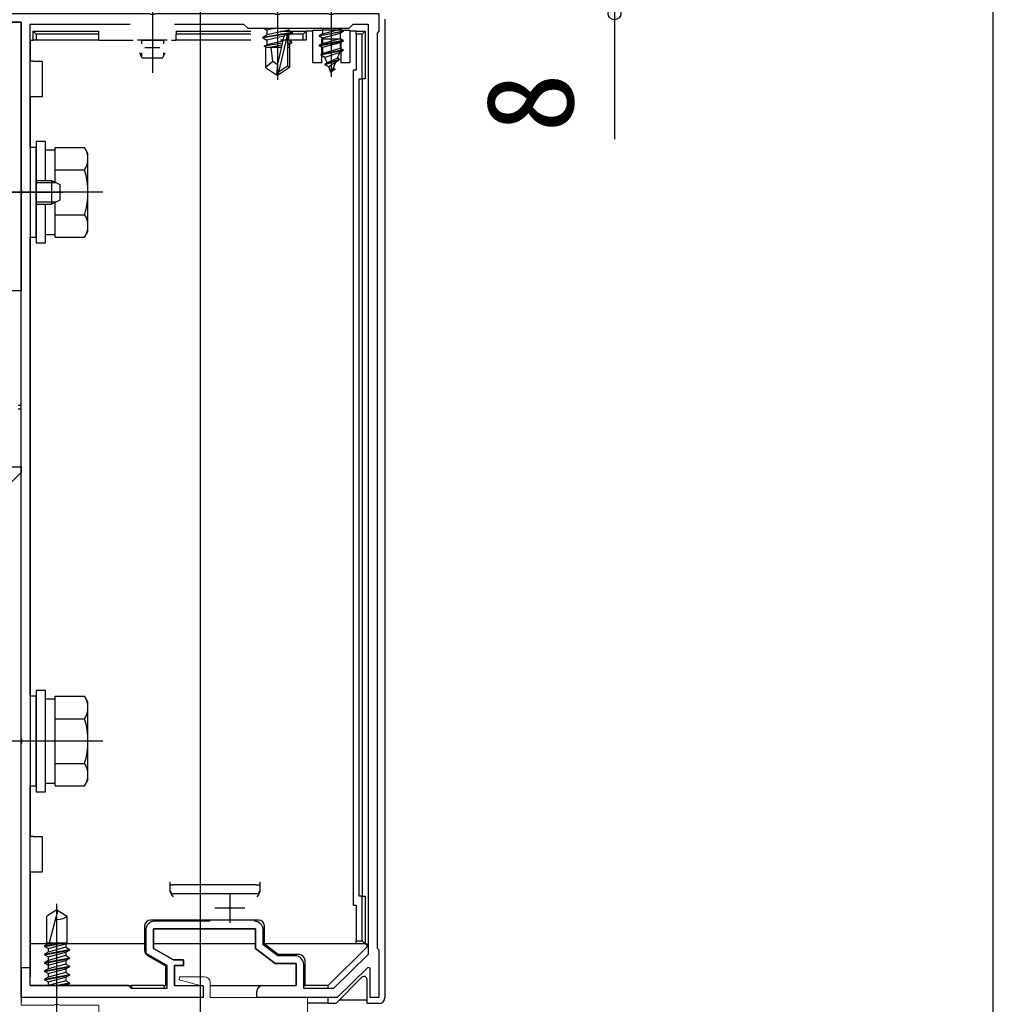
# Model space of a CAD drawing. Units: millimetres, scale not verified. Extents: x -875 to 875, y -1304 to 1296.
# Drawn here: x 711.7 to 875, y -980 to -814.9 of the extents above; entities that cross this region are included whole.
import ezdxf
from ezdxf.enums import TextEntityAlignment as Align

# ---------------------------------------------------------------- set-up
doc = ezdxf.new("R2010")
doc.units = ezdxf.units.MM
doc.header["$LTSCALE"] = 8
doc.layers.add('0-1_TABLE1', color=7, linetype='Continuous', lineweight=18)
for name, color, linetype in [('0-3_YKK_11', 7, 'Continuous'), ('0-4_YKK_12', 2, 'Continuous'), ('0-5_YKK_13', 4, 'Continuous'), ('0-6_YKK_D', 6, 'Continuous'), ('0-7_YKK_ZWAK', 7, 'Continuous')]:
    doc.layers.add(name, color=color, linetype=linetype)
doc.styles.add('ＭＳ ゴシック', font='')
doc.styles.get('ＭＳ ゴシック').set_extended_font_data('MS Gothic')

msp = doc.modelspace()

# ---------------------------------------------------------------- linework, layer by layer
at = {"layer": '0-1_TABLE1'}
for points in [[(742.472, -1021.622), (754.372, -1021.622), (754.372, -1027.422), (764.41, -1027.422), (770.572, -1021.468), (770.572, -1003.822), (732.43, -1003.822), (732.247, -1003.702), (731.697, -1003.702), (731.514, -1003.822), (724.972, -1003.822), (724.972, -980.122), (718.43, -980.122), (718.247, -980.002), (717.697, -980.002), (717.514, -980.122), (711.972, -980.122), (711.972, -978.822), (742.472, -978.822), (742.472, -976.822), (741.972, -976.822), (738.442, -975.842), (738.513, -975.322), (742.672, -975.322)], [(743.672, -976.322), (743.672, -978.822), (759.972, -978.822), (759.972, -986.822), (771.972, -988.822)]]:
    msp.add_lwpolyline(points, dxfattribs=at)
msp.add_arc((742.672, -976.322), 1, 0.00001, 89.99999, dxfattribs=at)
at = {"layer": '0-3_YKK_11'}
for p, q in [((733.972, -815.822), (733.972, -820.822)), ((736.472, -818.322), (731.472, -818.322)), ((746.972, -961.322), (746.972, -966.322)), ((749.472, -963.822), (744.472, -963.822)), ((743.686, -966.022), (734.372, -966.022))]:
    msp.add_line(p, q, dxfattribs=at)
for points in [[(706.972, -818.122), (706.972, -813.822), (733.514, -813.822), (733.697, -813.942), (734.247, -813.942), (734.43, -813.822), (754.514, -813.822), (754.697, -813.942), (755.247, -813.942), (755.43, -813.822), (763.514, -813.822), (763.697, -813.942), (764.247, -813.942), (764.43, -813.822), (771.972, -813.822), (771.972, -816.822), (771.672, -817.122)], [(752.472, -976.822), (758.072, -976.822), (758.072, -973.122), (754.572, -973.122), (751.272, -970.622), (751.272, -967.322), (734.172, -967.322), (734.172, -970.622), (737.497, -972.522), (739.172, -972.522), (739.172, -973.422), (737.672, -973.422), (737.672, -976.822), (742.472, -976.822), (742.472, -978.822), (711.972, -978.822), (711.972, -936.28), (712.092, -936.097), (712.092, -935.547), (711.972, -935.364), (711.972, -844.28), (712.092, -844.097), (712.092, -843.547), (711.972, -843.364), (711.972, -815.322), (708.372, -815.322)], [(710.472, -815.322), (711.972, -815.322), (711.972, -860.322), (710.472, -860.322)], [(732.872, -967.522), (732.872, -971.376), (736.372, -973.376), (736.372, -977.322), (730.472, -977.322), (729.972, -976.822), (713.472, -976.822), (713.472, -943.322), (714.472, -943.322), (714.472, -928.322), (713.472, -928.322), (713.472, -851.322), (714.472, -851.322), (714.472, -836.322), (713.472, -836.322), (713.472, -815.622), (730.248, -815.622)], [(737.696, -815.622), (749.272, -815.622), (749.972, -816.322), (766.972, -816.322), (767.672, -815.622), (770.172, -815.622), (770.172, -971.595), (764.358, -977.322), (759.372, -977.322), (759.372, -973.322)], [(771.672, -817.122), (771.672, -970.522), (771.972, -970.822), (771.972, -978.822), (770.472, -978.822), (770.472, -973.922), (770.104, -973.768), (764.972, -978.822), (751.472, -978.822), (751.472, -977.822)], [(710.472, -889.822), (711.972, -889.822), (711.972, -890.822), (708.972, -893.822)], [(757.872, -971.822), (755.009, -971.822), (752.572, -969.976), (752.572, -967.522)]]:
    msp.add_lwpolyline(points, dxfattribs=at)
for centre, radius, start, end in [((734.372, -967.522), 1.5, 90.00001, 179.99999), ((751.072, -967.522), 1.5, 0.00001, 89.99999), ((757.872, -973.322), 1.5, 0.00001, 89.99999), ((752.472, -977.822), 1, 90.00001, 179.99999)]:
    msp.add_arc(centre, radius, start, end, dxfattribs=at)
at = {"layer": '0-4_YKK_12'}
for p, q in [((741.972, -683.08), (741.972, -1122.213)), ((741.973, -683.08), (741.973, -1122.213)), ((754.973, -803.878), (754.973, -824.951)), ((733.973, -805.822), (733.973, -823.822)), ((763.972, -810.322), (763.972, -824.475)), ((725.672, -843.822), (709.459, -843.822)), ((711.472, -879.522), (711.972, -879.522)), ((711.472, -880.122), (711.972, -880.122)), ((725.672, -935.822), (709.459, -935.822)), ((717.972, -983.922), (717.972, -963.122))]:
    msp.add_line(p, q, dxfattribs=at)
at = {"layer": '0-5_YKK_13'}
for p, q in [((772.972, -814.822), (772.972, -978.824)), ((711.972, -821.822), (711.972, -815.622)), ((713.972, -816.822), (724.972, -816.822)), ((724.972, -817.322), (724.972, -816.822)), ((737.972, -816.822), (750.472, -816.822)), ((737.972, -816.822), (737.972, -817.322)), ((752.501, -817.826), (757.445, -817.002)), ((752.546, -816.322), (753.149, -816.67)), ((754.69, -816.322), (753.149, -816.67)), ((756.798, -816.629), (753.149, -817.452)), ((753.149, -816.67), (753.149, -817.452)), ((755.472, -816.822), (759.772, -816.822)), ((756.798, -816.322), (756.798, -816.629)), ((757.445, -817.002), (756.798, -816.629)), ((757.445, -817.002), (757.445, -817.12)), ((759.772, -816.822), (759.272, -817.322)), ((760.872, -816.822), (759.772, -816.822)), ((761.972, -817.567), (765.972, -816.772)), ((765.972, -816.872), (761.972, -817.667)), ((765.572, -816.622), (762.372, -816.622)), ((762.497, -816.38), (762.497, -817.264)), ((762.497, -817.264), (765.447, -816.469)), ((765.447, -816.322), (765.447, -816.469)), ((765.972, -816.772), (765.447, -816.469)), ((765.572, -816.622), (767.072, -816.622)), ((768.172, -816.822), (767.072, -816.822)), ((768.172, -817.322), (768.172, -816.822)), ((713.472, -818.322), (713.472, -821.822)), ((713.472, -818.322), (713.972, -818.322)), ((724.972, -817.322), (714.472, -817.322)), ((724.972, -818.322), (714.472, -818.322)), ((724.972, -818.322), (724.972, -817.322)), ((724.972, -818.322), (730.772, -818.322)), ((732.068, -818.322), (735.876, -818.322)), ((732.127, -818.244), (732.127, -818.92)), ((735.819, -818.244), (735.819, -818.92)), ((737.172, -818.322), (737.972, -818.322)), ((750.472, -817.322), (737.972, -817.322)), ((757.445, -817.12), (752.501, -817.944)), ((752.501, -817.826), (753.149, -817.452)), ((752.501, -817.826), (752.501, -817.944)), ((752.501, -817.944), (753.149, -818.318)), ((756.038, -817.665), (753.149, -818.318)), ((753.149, -818.318), (753.149, -819.1)), ((755.851, -818.49), (753.149, -819.1)), ((756.044, -817.642), (754.973, -822.35)), ((756.554, -817.52), (755.15, -823.698)), ((759.272, -817.322), (755.472, -817.322)), ((759.272, -818.322), (755.472, -818.322)), ((756.798, -818.276), (756.617, -818.317)), ((757.327, -818.582), (756.621, -818.699)), ((756.798, -817.494), (756.798, -818.276)), ((757.327, -818.582), (756.798, -818.276)), ((757.327, -818.582), (757.327, -818.836)), ((762.497, -817.97), (761.972, -817.667)), ((765.972, -818.362), (761.972, -819.157)), ((761.972, -819.257), (765.972, -818.462)), ((762.372, -822.122), (762.372, -818.122)), ((762.372, -818.122), (765.572, -818.122)), ((765.447, -817.175), (762.497, -817.97)), ((762.497, -817.97), (762.497, -818.854)), ((762.497, -818.854), (765.447, -818.059)), ((765.447, -817.175), (765.447, -818.059)), ((765.972, -818.362), (765.447, -818.059)), ((765.972, -818.462), (765.447, -818.765)), ((765.572, -818.122), (765.572, -822.122)), ((765.972, -818.362), (765.972, -818.462)), ((768.172, -817.322), (768.172, -823.322)), ((769.172, -817.322), (768.172, -817.322)), ((769.172, -824.822), (769.172, -817.322)), ((735.22, -819.622), (732.726, -819.622)), ((755.772, -818.838), (752.737, -819.338)), ((752.737, -819.338), (753.149, -819.1)), ((752.972, -819.449), (752.737, -819.338)), ((752.972, -819.449), (752.972, -822.893)), ((755.614, -819.533), (752.972, -819.533)), ((755.7, -819.152), (753.739, -819.533)), ((757.327, -818.836), (756.621, -818.973)), ((756.974, -819.533), (756.621, -819.533)), ((756.974, -819.04), (756.974, -822.893)), ((762.497, -818.854), (761.972, -819.157)), ((761.972, -819.157), (761.972, -819.257)), ((762.497, -819.56), (761.972, -819.257)), ((765.972, -819.952), (762.222, -820.747)), ((765.972, -820.052), (762.222, -820.847)), ((765.447, -818.765), (762.497, -819.56)), ((762.497, -819.56), (762.497, -820.261)), ((762.607, -820.525), (762.497, -820.261)), ((762.607, -820.525), (765.447, -819.649)), ((765.396, -820.384), (762.903, -821.24)), ((765.005, -821.33), (765.396, -820.384)), ((765.972, -820.052), (765.396, -820.384)), ((765.447, -818.765), (765.447, -819.649)), ((765.972, -819.952), (765.447, -819.649)), ((765.972, -819.952), (765.972, -820.052)), ((711.972, -824.822), (711.972, -821.822)), ((713.972, -821.822), (713.472, -821.822)), ((713.972, -821.822), (715.472, -821.822)), ((715.472, -821.822), (715.472, -824.822)), ((732.273, -821.322), (731.85, -820.422)), ((732.127, -820.422), (732.127, -821.012)), ((735.673, -821.322), (732.273, -821.322)), ((735.673, -821.322), (736.097, -820.422)), ((735.819, -820.422), (735.819, -821.012)), ((754.149, -821.887), (752.972, -822.893)), ((762.607, -820.525), (762.222, -820.747)), ((762.222, -820.747), (762.222, -820.847)), ((762.903, -821.24), (762.222, -820.847)), ((763.273, -822.134), (762.903, -821.24)), ((765.372, -821.542), (762.922, -822.337)), ((765.005, -821.33), (763.273, -822.134)), ((764.719, -822.019), (763.548, -822.798)), ((763.972, -823.822), (764.719, -822.019)), ((765.372, -821.642), (764.719, -822.019)), ((765.372, -821.542), (765.005, -821.33)), ((752.972, -822.893), (754.797, -824.123)), ((754.973, -822.35), (754.797, -824.123)), ((754.973, -822.35), (754.973, -824.123)), ((756.974, -822.893), (755.15, -824.123)), ((756.974, -822.893), (756.621, -822.705)), ((763.273, -822.134), (762.922, -822.337)), ((762.922, -822.337), (762.922, -822.437)), ((763.548, -822.798), (762.922, -822.437)), ((763.972, -823.822), (763.548, -822.798)), ((764.572, -823.132), (764.319, -822.985)), ((767.672, -823.322), (767.672, -963.322)), ((768.172, -823.322), (767.672, -823.322)), ((711.972, -827.822), (711.972, -824.822)), ((715.472, -824.822), (715.472, -827.822)), ((754.797, -824.123), (755.15, -824.123)), ((755.15, -823.698), (755.15, -824.123)), ((768.672, -824.822), (769.172, -824.822)), ((768.672, -961.822), (768.672, -824.822)), ((711.972, -951.822), (711.972, -827.822)), ((713.972, -827.822), (713.472, -827.822)), ((713.472, -827.822), (713.472, -951.822)), ((715.472, -827.822), (713.972, -827.822)), ((717.672, -836.772), (716.072, -836.772)), ((717.672, -836.316), (722.592, -836.316)), ((717.672, -842.122), (717.672, -836.316)), ((723.172, -837.322), (722.592, -836.316)), ((723.172, -850.322), (723.172, -837.322)), ((717.672, -842.122), (717.672, -839.822)), ((717.672, -840.069), (722.592, -840.069)), ((714.472, -841.822), (717.072, -841.822)), ((717.072, -841.822), (717.072, -845.822)), ((717.072, -841.822), (718.472, -842.522)), ((714.472, -842.201), (717.83, -842.201)), ((718.472, -842.522), (718.472, -845.122)), ((706.972, -843.822), (718.935, -843.822)), ((718.472, -845.122), (717.072, -845.822)), ((714.472, -845.443), (717.83, -845.443)), ((714.472, -845.822), (717.072, -845.822)), ((717.672, -847.822), (717.672, -845.522)), ((717.672, -851.327), (717.672, -845.522)), ((717.672, -847.575), (722.592, -847.575)), ((716.072, -850.872), (717.672, -850.872)), ((717.672, -851.327), (722.592, -851.327)), ((723.172, -850.322), (722.592, -851.327)), ((717.672, -928.772), (716.072, -928.772)), ((717.672, -928.316), (722.592, -928.316)), ((717.672, -943.327), (717.672, -928.316)), ((723.172, -929.322), (722.592, -928.316)), ((723.172, -942.322), (723.172, -929.322)), ((717.672, -939.822), (717.672, -931.822)), ((717.672, -932.069), (722.592, -932.069)), ((717.672, -939.575), (722.592, -939.575)), ((723.172, -942.322), (722.592, -943.327)), ((716.072, -942.872), (717.672, -942.872)), ((717.672, -943.327), (722.592, -943.327)), ((711.972, -954.822), (711.972, -951.822)), ((713.972, -951.822), (713.472, -951.822)), ((713.972, -951.822), (715.472, -951.822)), ((715.472, -951.822), (715.472, -954.822)), ((711.972, -957.822), (711.972, -954.822)), ((715.472, -954.822), (715.472, -957.822)), ((713.972, -957.822), (713.472, -957.822)), ((715.472, -957.822), (713.972, -957.822)), ((736.972, -959.922), (736.972, -959.422)), ((751.343, -959.922), (737.343, -959.922)), ((751.343, -959.922), (751.972, -959.922)), ((751.972, -959.422), (751.972, -959.922)), ((751.972, -959.922), (751.972, -960.922)), ((736.972, -961.056), (736.972, -960.922)), ((751.472, -961.422), (737.472, -961.422)), ((751.972, -960.922), (751.972, -961.056)), ((769.172, -961.822), (768.672, -961.822)), ((769.172, -969.322), (769.172, -961.822)), ((767.672, -963.322), (768.172, -963.322)), ((768.172, -963.322), (768.172, -969.322)), ((717.972, -964.122), (716.272, -965.184)), ((716.272, -969.622), (716.272, -965.184)), ((718.068, -964.349), (716.655, -969.622)), ((717.972, -964.122), (719.672, -965.184)), ((719.672, -969.622), (719.672, -965.184)), ((732.672, -966.822), (732.672, -970.912)), ((751.772, -965.822), (733.672, -965.822)), ((752.772, -969.876), (752.772, -966.822)), ((734.172, -967.322), (751.272, -967.322)), ((734.172, -970.622), (734.172, -967.322)), ((751.272, -967.322), (751.272, -970.622)), ((732.672, -969.822), (713.472, -969.822)), ((715.872, -970.251), (719.218, -969.622)), ((715.872, -970.151), (718.686, -969.622)), ((716.497, -969.79), (715.872, -970.151)), ((715.872, -970.151), (715.872, -970.251)), ((716.497, -970.612), (715.872, -970.251)), ((716.272, -969.622), (719.672, -969.622)), ((716.497, -969.622), (716.497, -969.79)), ((717.127, -969.622), (716.497, -969.79)), ((716.497, -970.612), (719.447, -969.822)), ((719.447, -970.4), (716.497, -971.19)), ((719.447, -969.822), (719.672, -969.622)), ((719.447, -969.822), (719.447, -970.4)), ((751.272, -969.822), (734.172, -969.822)), ((768.172, -969.822), (752.772, -969.822)), ((755.076, -971.622), (752.772, -969.876)), ((768.172, -969.322), (769.172, -969.322)), ((769.672, -969.822), (769.972, -969.822)), ((715.872, -971.551), (720.072, -970.761)), ((715.872, -971.651), (720.072, -970.861)), ((716.497, -971.19), (715.872, -971.551)), ((715.872, -971.551), (715.872, -971.651)), ((716.497, -972.012), (715.872, -971.651)), ((715.872, -972.951), (720.072, -972.161)), ((716.497, -970.612), (716.497, -971.19)), ((716.497, -972.012), (719.447, -971.222)), ((719.447, -971.8), (716.497, -972.59)), ((716.497, -972.012), (716.497, -973.99)), ((719.447, -971.222), (720.072, -970.861)), ((719.447, -971.222), (719.447, -971.8)), ((733.176, -971.78), (736.172, -973.492)), ((737.497, -972.522), (734.172, -970.622)), ((751.272, -970.622), (754.572, -973.122)), ((758.572, -971.622), (755.076, -971.622)), ((711.972, -973.822), (711.972, -979.516)), ((713.472, -973.822), (713.472, -975.322)), ((715.872, -973.051), (720.072, -972.261)), ((716.497, -972.59), (715.872, -972.951)), ((715.872, -972.951), (715.872, -973.051)), ((716.497, -973.412), (715.872, -973.051)), ((715.872, -974.351), (720.072, -973.561)), ((715.872, -974.451), (720.072, -973.661)), ((716.497, -973.412), (719.447, -972.622)), ((719.447, -973.2), (716.497, -973.99)), ((719.447, -972.622), (720.072, -972.261)), ((719.447, -972.622), (719.447, -973.2)), ((719.447, -973.2), (720.072, -973.561)), ((719.447, -974.022), (720.072, -973.661)), ((720.072, -973.561), (720.072, -973.661)), ((736.172, -973.492), (736.172, -976.822)), ((739.172, -972.522), (737.497, -972.522)), ((737.672, -973.422), (739.172, -973.422)), ((737.672, -976.822), (737.672, -973.422)), ((739.172, -973.422), (739.172, -972.522)), ((754.572, -973.122), (758.072, -973.122)), ((758.072, -973.122), (758.072, -976.822)), ((759.572, -976.822), (759.572, -972.622)), ((713.472, -976.822), (713.472, -975.322)), ((716.497, -974.812), (715.872, -974.451)), ((715.872, -975.751), (720.072, -974.961)), ((715.872, -975.851), (720.072, -975.061)), ((716.497, -975.39), (715.872, -975.751)), ((716.497, -974.812), (719.447, -974.022)), ((719.447, -974.6), (716.497, -975.39)), ((716.497, -974.812), (716.497, -975.39)), ((716.497, -976.212), (719.447, -975.422)), ((719.447, -974.022), (719.447, -974.6)), ((719.447, -974.6), (720.072, -974.961)), ((719.447, -975.422), (720.072, -975.061)), ((719.447, -975.422), (719.447, -976)), ((720.072, -974.961), (720.072, -975.061)), ((715.872, -975.751), (715.872, -975.851)), ((716.497, -976.212), (715.872, -975.851)), ((719.447, -976), (716.497, -976.79)), ((716.497, -976.212), (716.497, -976.79)), ((717.623, -976.822), (720.072, -976.361)), ((718.155, -976.822), (720.072, -976.461)), ((719.447, -976), (720.072, -976.361)), ((719.447, -976.822), (720.072, -976.461)), ((719.447, -976.822), (719.447, -976.822)), ((720.072, -976.361), (720.072, -976.461)), ((735.972, -976.822), (730.472, -976.822)), ((737.672, -976.822), (742.172, -976.822)), ((743.672, -976.822), (757.972, -976.822)), ((758.072, -976.822), (757.972, -976.822)), ((759.372, -976.822), (759.572, -976.822)), ((763.472, -976.822), (759.572, -976.822)), ((759.972, -979.73), (763.472, -979.73)), ((765.327, -979.21), (769.972, -979.21))]:
    msp.add_line(p, q, dxfattribs=at)
for points in [[(713.972, -818.322), (713.972, -816.822), (714.472, -817.322), (714.472, -818.322)], [(714.472, -927.322), (714.472, -944.322), (716.072, -944.322), (716.072, -927.322)]]:
    msp.add_lwpolyline(points, close=True, dxfattribs=at)
for points in [[(759.772, -816.822), (759.772, -818.322), (759.272, -818.322), (759.272, -817.322)], [(762.372, -822.122), (760.872, -822.122), (760.872, -816.622), (762.372, -816.622)], [(762.713, -816.322), (762.497, -816.38), (762.397, -816.322)], [(765.972, -816.772), (765.972, -816.872), (765.447, -817.175)], [(767.072, -816.622), (767.072, -822.122), (765.572, -822.122)], [(768.172, -816.822), (769.672, -816.822), (769.172, -817.322)], [(769.672, -816.822), (769.672, -824.822), (769.172, -824.822)], [(750.472, -818.322), (737.972, -818.322), (737.972, -817.322)], [(756.621, -817.707), (756.621, -822.705), (755.15, -823.698)], [(757.445, -817.12), (756.798, -817.494), (756.572, -817.545)], [(762.497, -817.264), (761.972, -817.567), (761.972, -817.667)], [(754.973, -822.477), (754.149, -821.887), (753.914, -819.533)], [(757.327, -818.836), (756.798, -819.142), (756.621, -819.181)], [(765.372, -821.542), (765.372, -821.642), (762.922, -822.437)], [(764.572, -823.132), (764.572, -823.232), (764.105, -823.502)], [(769.172, -824.822), (769.172, -961.822), (769.672, -961.822), (769.672, -969.822)], [(714.472, -835.322), (714.472, -852.322), (716.072, -852.322), (716.072, -845.822)], [(716.072, -841.822), (716.072, -835.322), (714.472, -835.322)], [(713.472, -957.822), (713.472, -973.822), (711.972, -973.822), (711.972, -957.822)], [(736.972, -960.922), (736.972, -959.922), (737.343, -959.922)], [(736.972, -961.056), (737.05, -961.386), (737.237, -961.672), (737.472, -961.922)], [(751.972, -961.056), (751.895, -961.386), (751.708, -961.672), (751.472, -961.922)], [(719.447, -970.4), (720.072, -970.761), (720.072, -970.861)], [(763.472, -977.322), (763.472, -976.822), (769.972, -970.322), (769.972, -969.822)], [(769.172, -969.322), (769.672, -969.822), (768.172, -969.822), (768.172, -969.322)], [(719.447, -971.8), (720.072, -972.161), (720.072, -972.261)], [(716.497, -973.99), (715.872, -974.351), (715.872, -974.451)], [(769.119, -975.418), (764.715, -979.822), (763.472, -979.822), (763.472, -978.822)], [(713.472, -976.822), (730.472, -976.822), (730.472, -977.295)], [(735.972, -977.322), (735.972, -976.822), (736.172, -976.822)], [(771.974, -979.822), (769.972, -979.822), (769.972, -975.772)]]:
    msp.add_lwpolyline(points, dxfattribs=at)
for centre, radius, start, end in [((756.329, -817.707), 0.292, 0, 167.19096), ((719.85, -838.193), 3.323, 325.61575, 34.38425), ((710.753, -843.822), 12.419, 342.41205, 17.58795), ((719.85, -849.451), 3.323, 325.61575, 34.38425), ((719.85, -930.193), 3.323, 325.61575, 34.38425), ((710.753, -935.822), 12.419, 342.41205, 17.58795), ((719.85, -941.451), 3.323, 325.61575, 34.38425), ((737.472, -960.922), 0.5, 180, 270), ((751.472, -960.922), 0.5, 270, 0), ((718.133, -963.214), 2.5, 260.31336, 308.01351), ((717.875, -964.297), 0.2, 345, 58), ((733.672, -966.822), 1, 90, 180), ((751.772, -966.822), 1, 0, 90), ((733.672, -970.912), 1, 180, 240.25512), ((758.572, -972.622), 1, 0, 90), ((769.472, -975.772), 0.5, 0, 135)]:
    msp.add_arc(centre, radius, start, end, dxfattribs=at)
msp.add_ellipse((771.97, -978.82), major_axis=(0.71, -0.71), ratio=0.99628, start_param=5.4996506, end_param=7.06672, dxfattribs=at)
at = {"layer": '0-6_YKK_D'}
msp.add_lwpolyline([(811.473, -805.822), (811.473, -813.822), (811.473, -834.94)], dxfattribs=at)
msp.add_circle((811.473, -813.822), 1.075, dxfattribs=at)
at = {"layer": '0-7_YKK_ZWAK'}
msp.add_lwpolyline([(-875, -1304.2), (875, -1304.2), (875, 1245.8)], dxfattribs=at)

# ---------------------------------------------------------------- texts
at = {"layer": '0-6_YKK_D', "style": 'ＭＳ ゴシック'}
msp.add_text('8', height=14.66, rotation=90, dxfattribs=at).set_placement((808.973, -833.804), align=Align.BOTTOM_LEFT)

doc.saveas('drawing.dxf')
